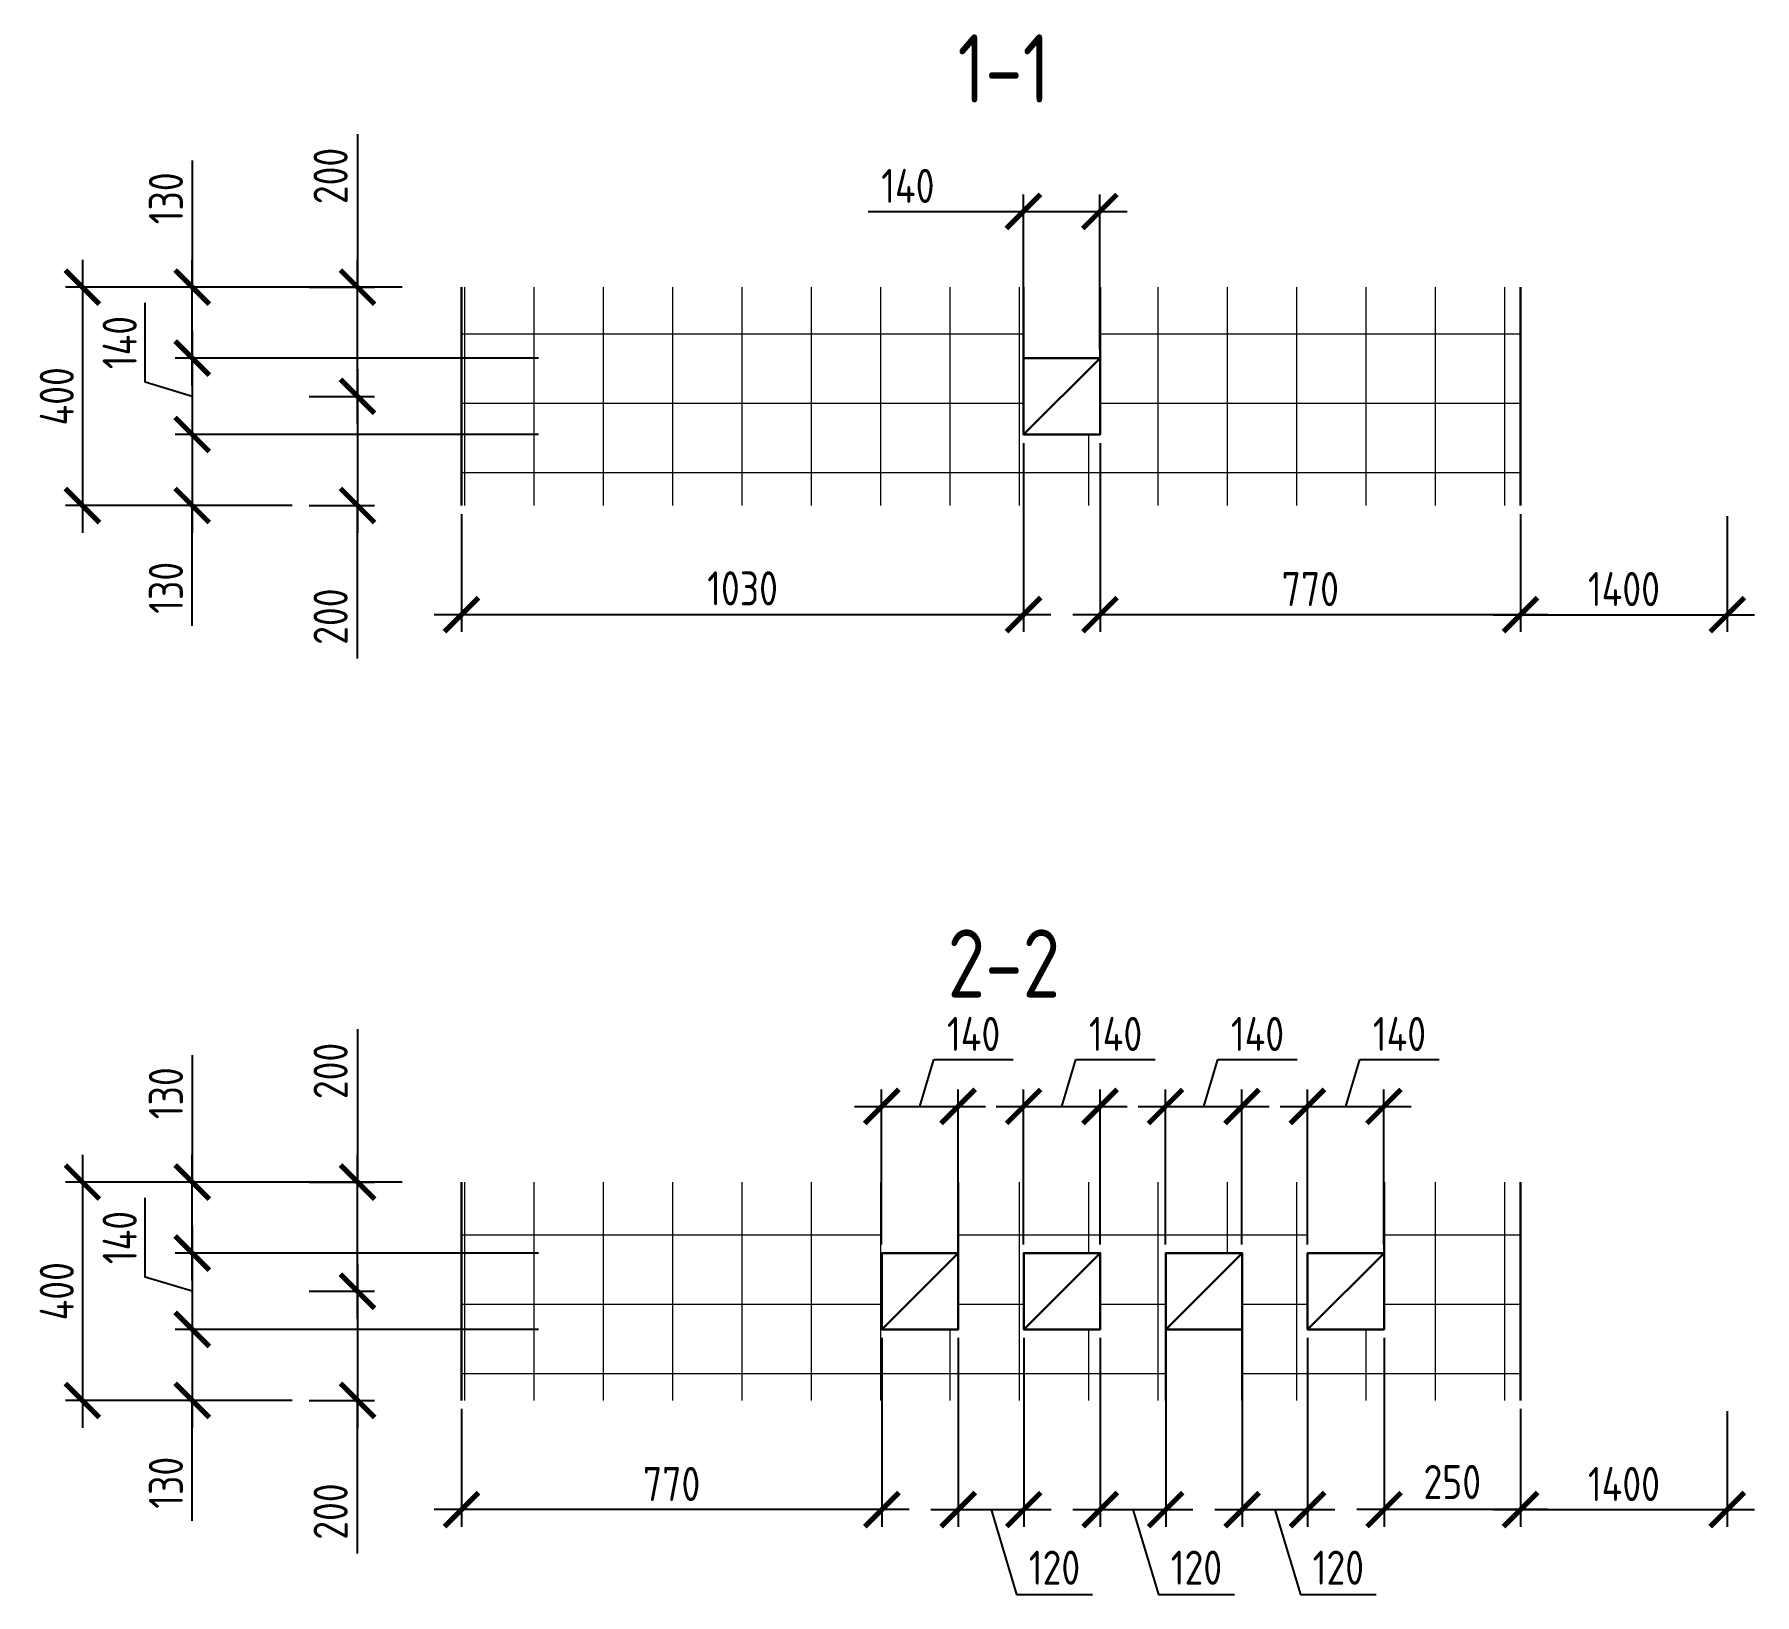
# Model space of a CAD drawing. Header units: millimetres. Extents: x -56498 to 234605, y -296269 to -29969.
# Drawn here: x 180539 to 183690, y -286155 to -283296 of the extents above; entities that cross this region are included whole.
import ezdxf
from ezdxf.enums import TextEntityAlignment as Align

# ---------------------------------------------------------------- set-up
doc = ezdxf.new("R2010")
doc.units = ezdxf.units.MM
doc.header["$LTSCALE"] = 100
doc.header["$PDMODE"] = 35
for name, color, linetype, lineweight in [('0.3', 7, 'Continuous', 30), ('Примітки 0.09', 200, 'Continuous', 9), ('Розміри 0.09', 5, 'Continuous', 9), ('Штрихування 0.09', 253, 'Continuous', 9)]:
    doc.layers.add(name, color=color, linetype=linetype, lineweight=lineweight)
doc.styles.add('GOST 2.304', font='CS_Gost2304.shx')
doc.dimstyles.new('SPDS', dxfattribs={"dimscale": 100, "dimtxt": 2.5, "dimasz": 2.5, "dimexe": 1.25, "dimexo": 0.625, "dimtad": 1, "dimrnd": 0.001, "dimtxsty": 'GOST 2.304', "dimblk": 'ARCHTICK', "dimcen": 2.5, "dimdle": 2, "dimadec": 0, "dimazin": 2, "dimtfac": 0.75, "dimtmove": 1, "dimatfit": 3, "dimfxl": 0, "dimtolj": 1, "dimarcsym": 0})
pattern_1 = [(0, (1368.12, 0), (0, 127), []), (90, (1368.12, 0), (-127, 8e-15), [])]

# ---------------------------------------------------------------- blocks, each defined once
blk = doc.blocks.new('_ArchTick')
at = {"color": 0, "linetype": 'ByBlock', "const_width": 0.15}
blk.add_lwpolyline([(-0.5, -0.5), (0.5, 0.5)], dxfattribs=at)
blk = doc.blocks.new('*D867')
at = {"layer": 'Defpoints', "color": 0, "transparency": 16777216}
for p in [(183260.9, -285799), (183639.6, -285802.9), (183639.6, -285999)]:
    blk.add_point(p, dxfattribs=at)
at = {"layer": 'Розміри 0.09', "color": 0, "lineweight": -2, "transparency": 16777216}
for p, q in [((183260.9, -285814.6), (183260.9, -286030.3)), ((183639.6, -285818.5), (183639.6, -286030.3)), ((183210.9, -285999), (183689.6, -285999))]:
    blk.add_line(p, q, dxfattribs=at)
at = {"layer": 'Розміри 0.09', "color": 0, "lineweight": -2, "transparency": 16777216, "xscale": 62.5, "yscale": 62.5, "zscale": 62.5, "rotation": 180}
blk.add_blockref('_ArchTick', (183260.9, -285999), dxfattribs=at)
at = {"layer": 'Розміри 0.09', "color": 0, "lineweight": -2, "transparency": 16777216, "xscale": 62.5, "yscale": 62.5, "zscale": 62.5}
blk.add_blockref('_ArchTick', (183639.6, -285999), dxfattribs=at)
at = {"layer": 'Розміри 0.09', "color": 0, "transparency": 16777216, "insert": (183450.3, -285952.1), "char_height": 62.5, "attachment_point": 5, "style": 'GOST 2.304'}
blk.add_mtext('\\A1;1400', dxfattribs=at)
blk = doc.blocks.new('*D852')
at = {"layer": 'Defpoints', "color": 0, "transparency": 16777216}
for p in [(182230.6, -285260.4), (182090.6, -285529), (182230.6, -285529)]:
    blk.add_point(p, dxfattribs=at)
at = {"layer": 'Розміри 0.09', "color": 0, "lineweight": -2, "transparency": 16777216}
for p, q in [((182160.6, -285260.4), (182186.4, -285174.5)), ((182186.4, -285174.5), (182331.7, -285174.5)), ((182090.6, -285513.4), (182090.6, -285229.1)), ((182230.6, -285513.4), (182230.6, -285229.1)), ((182040.6, -285260.4), (182280.6, -285260.4))]:
    blk.add_line(p, q, dxfattribs=at)
at = {"layer": 'Розміри 0.09', "color": 0, "lineweight": -2, "transparency": 16777216, "xscale": 62.5, "yscale": 62.5, "zscale": 62.5, "rotation": 180}
blk.add_blockref('_ArchTick', (182090.6, -285260.4), dxfattribs=at)
at = {"layer": 'Розміри 0.09', "color": 0, "lineweight": -2, "transparency": 16777216, "xscale": 62.5, "yscale": 62.5, "zscale": 62.5}
blk.add_blockref('_ArchTick', (182230.6, -285260.4), dxfattribs=at)
at = {"layer": 'Розміри 0.09', "color": 0, "transparency": 16777216, "insert": (182259.1, -285127.6), "char_height": 62.5, "attachment_point": 5, "style": 'GOST 2.304'}
blk.add_mtext('\\A1;140', dxfattribs=at)
blk = doc.blocks.new('*D853')
at = {"layer": 'Defpoints', "color": 0, "transparency": 16777216}
for p in [(182490.6, -285260.4), (182350.6, -285529), (182490.6, -285529)]:
    blk.add_point(p, dxfattribs=at)
at = {"layer": 'Розміри 0.09', "color": 0, "lineweight": -2, "transparency": 16777216}
for p, q in [((182420.6, -285260.4), (182446.4, -285174.5)), ((182446.4, -285174.5), (182591.7, -285174.5)), ((182350.6, -285513.4), (182350.6, -285229.1)), ((182490.6, -285513.4), (182490.6, -285229.1)), ((182300.6, -285260.4), (182540.6, -285260.4))]:
    blk.add_line(p, q, dxfattribs=at)
at = {"layer": 'Розміри 0.09', "color": 0, "lineweight": -2, "transparency": 16777216, "xscale": 62.5, "yscale": 62.5, "zscale": 62.5, "rotation": 180}
blk.add_blockref('_ArchTick', (182350.6, -285260.4), dxfattribs=at)
at = {"layer": 'Розміри 0.09', "color": 0, "lineweight": -2, "transparency": 16777216, "xscale": 62.5, "yscale": 62.5, "zscale": 62.5}
blk.add_blockref('_ArchTick', (182490.6, -285260.4), dxfattribs=at)
at = {"layer": 'Розміри 0.09', "color": 0, "transparency": 16777216, "insert": (182519.1, -285127.6), "char_height": 62.5, "attachment_point": 5, "style": 'GOST 2.304'}
blk.add_mtext('\\A1;140', dxfattribs=at)
blk = doc.blocks.new('*D854')
at = {"layer": 'Defpoints', "color": 0, "transparency": 16777216}
for p in [(182750.6, -285260.4), (182610.6, -285529), (182750.6, -285529)]:
    blk.add_point(p, dxfattribs=at)
at = {"layer": 'Розміри 0.09', "color": 0, "lineweight": -2, "transparency": 16777216}
for p, q in [((182680.6, -285260.4), (182706.4, -285174.5)), ((182706.4, -285174.5), (182851.7, -285174.5)), ((182610.6, -285513.4), (182610.6, -285229.1)), ((182750.6, -285513.4), (182750.6, -285229.1)), ((182560.6, -285260.4), (182800.6, -285260.4))]:
    blk.add_line(p, q, dxfattribs=at)
at = {"layer": 'Розміри 0.09', "color": 0, "lineweight": -2, "transparency": 16777216, "xscale": 62.5, "yscale": 62.5, "zscale": 62.5, "rotation": 180}
blk.add_blockref('_ArchTick', (182610.6, -285260.4), dxfattribs=at)
at = {"layer": 'Розміри 0.09', "color": 0, "lineweight": -2, "transparency": 16777216, "xscale": 62.5, "yscale": 62.5, "zscale": 62.5}
blk.add_blockref('_ArchTick', (182750.6, -285260.4), dxfattribs=at)
at = {"layer": 'Розміри 0.09', "color": 0, "transparency": 16777216, "insert": (182779.1, -285127.6), "char_height": 62.5, "attachment_point": 5, "style": 'GOST 2.304'}
blk.add_mtext('\\A1;140', dxfattribs=at)
blk = doc.blocks.new('*D855')
at = {"layer": 'Defpoints', "color": 0, "transparency": 16777216}
for p in [(183010.6, -285260.4), (182870.6, -285529), (183010.6, -285529)]:
    blk.add_point(p, dxfattribs=at)
at = {"layer": 'Розміри 0.09', "color": 0, "lineweight": -2, "transparency": 16777216}
for p, q in [((182940.6, -285260.4), (182966.4, -285174.5)), ((182966.4, -285174.5), (183111.7, -285174.5)), ((182870.6, -285513.4), (182870.6, -285229.1)), ((183010.6, -285513.4), (183010.6, -285229.1)), ((182820.6, -285260.4), (183060.6, -285260.4))]:
    blk.add_line(p, q, dxfattribs=at)
at = {"layer": 'Розміри 0.09', "color": 0, "lineweight": -2, "transparency": 16777216, "xscale": 62.5, "yscale": 62.5, "zscale": 62.5, "rotation": 180}
blk.add_blockref('_ArchTick', (182870.6, -285260.4), dxfattribs=at)
at = {"layer": 'Розміри 0.09', "color": 0, "lineweight": -2, "transparency": 16777216, "xscale": 62.5, "yscale": 62.5, "zscale": 62.5}
blk.add_blockref('_ArchTick', (183010.6, -285260.4), dxfattribs=at)
at = {"layer": 'Розміри 0.09', "color": 0, "transparency": 16777216, "insert": (183039.1, -285127.6), "char_height": 62.5, "attachment_point": 5, "style": 'GOST 2.304'}
blk.add_mtext('\\A1;140', dxfattribs=at)
blk = doc.blocks.new('*D856')
at = {"layer": 'Defpoints', "color": 0, "transparency": 16777216}
for p in [(183010.9, -285669), (183260.9, -285799), (183010.9, -285999)]:
    blk.add_point(p, dxfattribs=at)
at = {"layer": 'Розміри 0.09', "color": 0, "lineweight": -2, "transparency": 16777216}
for p, q in [((183010.9, -285684.6), (183010.9, -286030.3)), ((183260.9, -285814.6), (183260.9, -286030.3)), ((183310.9, -285999), (182960.9, -285999))]:
    blk.add_line(p, q, dxfattribs=at)
at = {"layer": 'Розміри 0.09', "color": 0, "lineweight": -2, "transparency": 16777216, "xscale": 62.5, "yscale": 62.5, "zscale": 62.5, "rotation": 180}
blk.add_blockref('_ArchTick', (183010.9, -285999), dxfattribs=at)
at = {"layer": 'Розміри 0.09', "color": 0, "lineweight": -2, "transparency": 16777216, "xscale": 62.5, "yscale": 62.5, "zscale": 62.5}
blk.add_blockref('_ArchTick', (183260.9, -285999), dxfattribs=at)
at = {"layer": 'Розміри 0.09', "color": 0, "transparency": 16777216, "insert": (183135.9, -285948.4), "char_height": 62.5, "attachment_point": 5, "style": 'GOST 2.304'}
blk.add_mtext('\\A1;250', dxfattribs=at)
blk = doc.blocks.new('*D857')
at = {"layer": 'Defpoints', "color": 0, "transparency": 16777216}
for p in [(182750.9, -285669), (182870.9, -285669), (182870.9, -285999)]:
    blk.add_point(p, dxfattribs=at)
at = {"layer": 'Розміри 0.09', "color": 0, "lineweight": -2, "transparency": 16777216}
for p, q in [((182750.9, -285684.6), (182750.9, -286030.3)), ((182870.9, -285684.6), (182870.9, -286030.3)), ((182700.9, -285999), (182920.9, -285999)), ((182810.9, -285999), (182857.6, -286154.7)), ((182857.6, -286154.7), (182996.7, -286154.7))]:
    blk.add_line(p, q, dxfattribs=at)
at = {"layer": 'Розміри 0.09', "color": 0, "lineweight": -2, "transparency": 16777216, "xscale": 62.5, "yscale": 62.5, "zscale": 62.5, "rotation": 180}
blk.add_blockref('_ArchTick', (182750.9, -285999), dxfattribs=at)
at = {"layer": 'Розміри 0.09', "color": 0, "lineweight": -2, "transparency": 16777216, "xscale": 62.5, "yscale": 62.5, "zscale": 62.5}
blk.add_blockref('_ArchTick', (182870.9, -285999), dxfattribs=at)
at = {"layer": 'Розміри 0.09', "color": 0, "transparency": 16777216, "insert": (182927.2, -286105.4), "char_height": 62.5, "attachment_point": 5, "style": 'GOST 2.304'}
blk.add_mtext('\\A1;120', dxfattribs=at)
blk = doc.blocks.new('*D858')
at = {"layer": 'Defpoints', "color": 0, "transparency": 16777216}
for p in [(182490.9, -285669), (182610.9, -285669), (182610.9, -285999)]:
    blk.add_point(p, dxfattribs=at)
at = {"layer": 'Розміри 0.09', "color": 0, "lineweight": -2, "transparency": 16777216}
for p, q in [((182490.9, -285684.6), (182490.9, -286030.3)), ((182610.9, -285684.6), (182610.9, -286030.3)), ((182440.9, -285999), (182660.9, -285999)), ((182550.9, -285999), (182597.6, -286154.7)), ((182597.6, -286154.7), (182736.7, -286154.7))]:
    blk.add_line(p, q, dxfattribs=at)
at = {"layer": 'Розміри 0.09', "color": 0, "lineweight": -2, "transparency": 16777216, "xscale": 62.5, "yscale": 62.5, "zscale": 62.5, "rotation": 180}
blk.add_blockref('_ArchTick', (182490.9, -285999), dxfattribs=at)
at = {"layer": 'Розміри 0.09', "color": 0, "lineweight": -2, "transparency": 16777216, "xscale": 62.5, "yscale": 62.5, "zscale": 62.5}
blk.add_blockref('_ArchTick', (182610.9, -285999), dxfattribs=at)
at = {"layer": 'Розміри 0.09', "color": 0, "transparency": 16777216, "insert": (182667.2, -286105.4), "char_height": 62.5, "attachment_point": 5, "style": 'GOST 2.304'}
blk.add_mtext('\\A1;120', dxfattribs=at)
blk = doc.blocks.new('*D859')
at = {"layer": 'Defpoints', "color": 0, "transparency": 16777216}
for p in [(182230.9, -285669), (182350.9, -285669), (182350.9, -285999)]:
    blk.add_point(p, dxfattribs=at)
at = {"layer": 'Розміри 0.09', "color": 0, "lineweight": -2, "transparency": 16777216}
for p, q in [((182230.9, -285684.6), (182230.9, -286030.3)), ((182350.9, -285684.6), (182350.9, -286030.3)), ((182180.9, -285999), (182400.9, -285999)), ((182290.9, -285999), (182337.6, -286154.7)), ((182337.6, -286154.7), (182476.7, -286154.7))]:
    blk.add_line(p, q, dxfattribs=at)
at = {"layer": 'Розміри 0.09', "color": 0, "lineweight": -2, "transparency": 16777216, "xscale": 62.5, "yscale": 62.5, "zscale": 62.5, "rotation": 180}
blk.add_blockref('_ArchTick', (182230.9, -285999), dxfattribs=at)
at = {"layer": 'Розміри 0.09', "color": 0, "lineweight": -2, "transparency": 16777216, "xscale": 62.5, "yscale": 62.5, "zscale": 62.5}
blk.add_blockref('_ArchTick', (182350.9, -285999), dxfattribs=at)
at = {"layer": 'Розміри 0.09', "color": 0, "transparency": 16777216, "insert": (182407.2, -286105.4), "char_height": 62.5, "attachment_point": 5, "style": 'GOST 2.304'}
blk.add_mtext('\\A1;120', dxfattribs=at)
blk = doc.blocks.new('*D860')
at = {"layer": 'Defpoints', "color": 0, "transparency": 16777216}
for p in [(182090.9, -285669), (181320.9, -285799), (181320.9, -285999)]:
    blk.add_point(p, dxfattribs=at)
at = {"layer": 'Розміри 0.09', "color": 0, "lineweight": -2, "transparency": 16777216}
for p, q in [((182090.9, -285684.6), (182090.9, -286030.3)), ((181320.9, -285814.6), (181320.9, -286030.3)), ((182140.9, -285999), (181270.9, -285999))]:
    blk.add_line(p, q, dxfattribs=at)
at = {"layer": 'Розміри 0.09', "color": 0, "lineweight": -2, "transparency": 16777216, "xscale": 62.5, "yscale": 62.5, "zscale": 62.5, "rotation": 180}
blk.add_blockref('_ArchTick', (181320.9, -285999), dxfattribs=at)
at = {"layer": 'Розміри 0.09', "color": 0, "lineweight": -2, "transparency": 16777216, "xscale": 62.5, "yscale": 62.5, "zscale": 62.5}
blk.add_blockref('_ArchTick', (182090.9, -285999), dxfattribs=at)
at = {"layer": 'Розміри 0.09', "color": 0, "transparency": 16777216, "insert": (181705.9, -285952.1), "char_height": 62.5, "attachment_point": 5, "style": 'GOST 2.304'}
blk.add_mtext('\\A1;770', dxfattribs=at)
blk = doc.blocks.new('*D861')
at = {"layer": 'Defpoints', "color": 0, "transparency": 16777216}
for p in [(180827.7, -285399), (181227.7, -285399), (181477.7, -285529)]:
    blk.add_point(p, dxfattribs=at)
at = {"layer": 'Розміри 0.09', "color": 0, "lineweight": -2, "transparency": 16777216}
for p, q in [((180827.7, -285166.7), (180827.7, -285399)), ((180827.7, -285579), (180827.7, -285349)), ((181212.1, -285399), (180796.5, -285399)), ((181462.1, -285529), (180796.5, -285529))]:
    blk.add_line(p, q, dxfattribs=at)
at = {"layer": 'Розміри 0.09', "color": 0, "lineweight": -2, "transparency": 16777216, "xscale": 62.5, "yscale": 62.5, "zscale": 62.5}
for p, rotation in [((180827.7, -285399), 90), ((180827.7, -285529), 270)]:
    blk.add_blockref('_ArchTick', p, dxfattribs=dict(at, rotation=rotation))
at = {"layer": 'Розміри 0.09', "color": 0, "transparency": 16777216, "insert": (180779.5, -285236.2), "char_height": 62.5, "attachment_point": 5, "rotation": 90, "style": 'GOST 2.304'}
blk.add_mtext('\\A1;130', dxfattribs=at)
blk = doc.blocks.new('*D862')
at = {"layer": 'Defpoints', "color": 0, "transparency": 16777216}
for p in [(181477.7, -285529), (180827.7, -285669), (181477.7, -285669)]:
    blk.add_point(p, dxfattribs=at)
at = {"layer": 'Розміри 0.09', "color": 0, "lineweight": -2, "transparency": 16777216}
for p, q in [((180741.8, -285573.2), (180741.8, -285427.9)), ((180827.7, -285479), (180827.7, -285719)), ((181462.1, -285529), (180796.5, -285529)), ((180827.7, -285599), (180741.8, -285573.2)), ((181462.1, -285669), (180796.5, -285669))]:
    blk.add_line(p, q, dxfattribs=at)
at = {"layer": 'Розміри 0.09', "color": 0, "lineweight": -2, "transparency": 16777216, "xscale": 62.5, "yscale": 62.5, "zscale": 62.5}
for p, rotation in [((180827.7, -285529), 90), ((180827.7, -285669), 270)]:
    blk.add_blockref('_ArchTick', p, dxfattribs=dict(at, rotation=rotation))
at = {"layer": 'Розміри 0.09', "color": 0, "transparency": 16777216, "insert": (180694.9, -285500.6), "char_height": 62.5, "attachment_point": 5, "rotation": 90, "style": 'GOST 2.304'}
blk.add_mtext('\\A1;140', dxfattribs=at)
blk = doc.blocks.new('*D863')
at = {"layer": 'Defpoints', "color": 0, "transparency": 16777216}
for p in [(181477.7, -285669), (180827.7, -285799), (181026.5, -285799)]:
    blk.add_point(p, dxfattribs=at)
at = {"layer": 'Розміри 0.09', "color": 0, "lineweight": -2, "transparency": 16777216}
for p, q in [((180827.7, -285619), (180827.7, -285849)), ((181462.1, -285669), (180796.5, -285669)), ((181010.9, -285799), (180796.5, -285799)), ((180827.7, -286019.4), (180827.7, -285799))]:
    blk.add_line(p, q, dxfattribs=at)
at = {"layer": 'Розміри 0.09', "color": 0, "lineweight": -2, "transparency": 16777216, "xscale": 62.5, "yscale": 62.5, "zscale": 62.5}
for p, rotation in [((180827.7, -285669), 90), ((180827.7, -285799), 270)]:
    blk.add_blockref('_ArchTick', p, dxfattribs=dict(at, rotation=rotation))
at = {"layer": 'Розміри 0.09', "color": 0, "transparency": 16777216, "insert": (180779.5, -285949.8), "char_height": 62.5, "attachment_point": 5, "rotation": 90, "style": 'GOST 2.304'}
blk.add_mtext('\\A1;130', dxfattribs=at)
blk = doc.blocks.new('*D864')
at = {"layer": 'Defpoints', "color": 0, "transparency": 16777216}
for p in [(181026.5, -285399), (181130.5, -285399), (181026.5, -285599)]:
    blk.add_point(p, dxfattribs=at)
at = {"layer": 'Розміри 0.09', "color": 0, "lineweight": -2, "transparency": 16777216}
for p, q in [((181130.5, -285118.8), (181130.5, -285399)), ((181130.5, -285649), (181130.5, -285349)), ((181042.1, -285399), (181161.7, -285399)), ((181042.1, -285599), (181161.7, -285599))]:
    blk.add_line(p, q, dxfattribs=at)
at = {"layer": 'Розміри 0.09', "color": 0, "lineweight": -2, "transparency": 16777216, "xscale": 62.5, "yscale": 62.5, "zscale": 62.5}
for p, rotation in [((181130.5, -285399), 90), ((181130.5, -285599), 270)]:
    blk.add_blockref('_ArchTick', p, dxfattribs=dict(at, rotation=rotation))
at = {"layer": 'Розміри 0.09', "color": 0, "transparency": 16777216, "insert": (181081.2, -285195.4), "char_height": 62.5, "attachment_point": 5, "rotation": 90, "style": 'GOST 2.304'}
blk.add_mtext('\\A1;200', dxfattribs=at)
blk = doc.blocks.new('*D865')
at = {"layer": 'Defpoints', "color": 0, "transparency": 16777216}
for p in [(181026.5, -285599), (181026.5, -285799), (181130.5, -285799)]:
    blk.add_point(p, dxfattribs=at)
at = {"layer": 'Розміри 0.09', "color": 0, "lineweight": -2, "transparency": 16777216}
for p, q in [((181130.5, -285549), (181130.5, -285849)), ((181042.1, -285599), (181161.7, -285599)), ((181042.1, -285799), (181161.7, -285799)), ((181130.5, -286079.2), (181130.5, -285799))]:
    blk.add_line(p, q, dxfattribs=at)
at = {"layer": 'Розміри 0.09', "color": 0, "lineweight": -2, "transparency": 16777216, "xscale": 62.5, "yscale": 62.5, "zscale": 62.5}
for p, rotation in [((181130.5, -285599), 90), ((181130.5, -285799), 270)]:
    blk.add_blockref('_ArchTick', p, dxfattribs=dict(at, rotation=rotation))
at = {"layer": 'Розміри 0.09', "color": 0, "transparency": 16777216, "insert": (181081.2, -286002.6), "char_height": 62.5, "attachment_point": 5, "rotation": 90, "style": 'GOST 2.304'}
blk.add_mtext('\\A1;200', dxfattribs=at)
blk = doc.blocks.new('*D866')
at = {"layer": 'Defpoints', "color": 0, "transparency": 16777216}
for p in [(181026.5, -285399), (180626.5, -285799), (181026.5, -285799)]:
    blk.add_point(p, dxfattribs=at)
at = {"layer": 'Розміри 0.09', "color": 0, "lineweight": -2, "transparency": 16777216}
for p, q in [((180626.5, -285349), (180626.5, -285849)), ((181010.9, -285399), (180595.3, -285399)), ((181010.9, -285799), (180595.3, -285799))]:
    blk.add_line(p, q, dxfattribs=at)
at = {"layer": 'Розміри 0.09', "color": 0, "lineweight": -2, "transparency": 16777216, "xscale": 62.5, "yscale": 62.5, "zscale": 62.5}
for p, rotation in [((180626.5, -285399), 90), ((180626.5, -285799), 270)]:
    blk.add_blockref('_ArchTick', p, dxfattribs=dict(at, rotation=rotation))
at = {"layer": 'Розміри 0.09', "color": 0, "transparency": 16777216, "insert": (180579.6, -285599), "char_height": 62.5, "attachment_point": 5, "rotation": 90, "style": 'GOST 2.304'}
blk.add_mtext('\\A1;400', dxfattribs=at)
blk = doc.blocks.new('*D877')
at = {"layer": 'Defpoints', "color": 0, "transparency": 16777216}
for p in [(183260.9, -284159.5), (183639.6, -284163.3), (183639.6, -284359.5)]:
    blk.add_point(p, dxfattribs=at)
at = {"layer": 'Розміри 0.09', "color": 0, "lineweight": -2, "transparency": 16777216}
for p, q in [((183260.9, -284175.1), (183260.9, -284390.7)), ((183639.6, -284179), (183639.6, -284390.7)), ((183210.9, -284359.5), (183689.6, -284359.5))]:
    blk.add_line(p, q, dxfattribs=at)
at = {"layer": 'Розміри 0.09', "color": 0, "lineweight": -2, "transparency": 16777216, "xscale": 62.5, "yscale": 62.5, "zscale": 62.5, "rotation": 180}
blk.add_blockref('_ArchTick', (183260.9, -284359.5), dxfattribs=at)
at = {"layer": 'Розміри 0.09', "color": 0, "lineweight": -2, "transparency": 16777216, "xscale": 62.5, "yscale": 62.5, "zscale": 62.5}
blk.add_blockref('_ArchTick', (183639.6, -284359.5), dxfattribs=at)
at = {"layer": 'Розміри 0.09', "color": 0, "transparency": 16777216, "insert": (183450.3, -284312.6), "char_height": 62.5, "attachment_point": 5, "style": 'GOST 2.304'}
blk.add_mtext('\\A1;1400', dxfattribs=at)
blk = doc.blocks.new('*D868')
at = {"layer": 'Defpoints', "color": 0, "transparency": 16777216}
for p in [(182490.3, -283620.8), (182350.3, -283889.5), (182490.3, -283889.5)]:
    blk.add_point(p, dxfattribs=at)
at = {"layer": 'Розміри 0.09', "color": 0, "lineweight": -2, "transparency": 16777216}
for p, q in [((182350.3, -283873.8), (182350.3, -283589.6)), ((182490.3, -283873.8), (182490.3, -283589.6)), ((182065.9, -283620.8), (182350.3, -283620.8)), ((182300.3, -283620.8), (182540.3, -283620.8))]:
    blk.add_line(p, q, dxfattribs=at)
at = {"layer": 'Розміри 0.09', "color": 0, "lineweight": -2, "transparency": 16777216, "xscale": 62.5, "yscale": 62.5, "zscale": 62.5, "rotation": 180}
blk.add_blockref('_ArchTick', (182350.3, -283620.8), dxfattribs=at)
at = {"layer": 'Розміри 0.09', "color": 0, "lineweight": -2, "transparency": 16777216, "xscale": 62.5, "yscale": 62.5, "zscale": 62.5}
blk.add_blockref('_ArchTick', (182490.3, -283620.8), dxfattribs=at)
at = {"layer": 'Розміри 0.09', "color": 0, "transparency": 16777216, "insert": (182138.6, -283574), "char_height": 62.5, "attachment_point": 5, "style": 'GOST 2.304'}
blk.add_mtext('\\A1;140', dxfattribs=at)
blk = doc.blocks.new('*D869')
at = {"layer": 'Defpoints', "color": 0, "transparency": 16777216}
for p in [(182490.6, -284029.5), (183260.9, -284159.5), (182490.6, -284359.5)]:
    blk.add_point(p, dxfattribs=at)
at = {"layer": 'Розміри 0.09', "color": 0, "lineweight": -2, "transparency": 16777216}
for p, q in [((182490.6, -284045.1), (182490.6, -284390.7)), ((183260.9, -284175.1), (183260.9, -284390.7)), ((183310.9, -284359.5), (182440.6, -284359.5))]:
    blk.add_line(p, q, dxfattribs=at)
at = {"layer": 'Розміри 0.09', "color": 0, "lineweight": -2, "transparency": 16777216, "xscale": 62.5, "yscale": 62.5, "zscale": 62.5, "rotation": 180}
blk.add_blockref('_ArchTick', (182490.6, -284359.5), dxfattribs=at)
at = {"layer": 'Розміри 0.09', "color": 0, "lineweight": -2, "transparency": 16777216, "xscale": 62.5, "yscale": 62.5, "zscale": 62.5}
blk.add_blockref('_ArchTick', (183260.9, -284359.5), dxfattribs=at)
at = {"layer": 'Розміри 0.09', "color": 0, "transparency": 16777216, "insert": (182875.8, -284312.6), "char_height": 62.5, "attachment_point": 5, "style": 'GOST 2.304'}
blk.add_mtext('\\A1;770', dxfattribs=at)
blk = doc.blocks.new('*D870')
at = {"layer": 'Defpoints', "color": 0, "transparency": 16777216}
for p in [(182350.6, -284029.5), (181320.9, -284159.5), (181320.9, -284359.5)]:
    blk.add_point(p, dxfattribs=at)
at = {"layer": 'Розміри 0.09', "color": 0, "lineweight": -2, "transparency": 16777216}
for p, q in [((182350.6, -284045.1), (182350.6, -284390.7)), ((181320.9, -284175.1), (181320.9, -284390.7)), ((182400.6, -284359.5), (181270.9, -284359.5))]:
    blk.add_line(p, q, dxfattribs=at)
at = {"layer": 'Розміри 0.09', "color": 0, "lineweight": -2, "transparency": 16777216, "xscale": 62.5, "yscale": 62.5, "zscale": 62.5, "rotation": 180}
blk.add_blockref('_ArchTick', (181320.9, -284359.5), dxfattribs=at)
at = {"layer": 'Розміри 0.09', "color": 0, "lineweight": -2, "transparency": 16777216, "xscale": 62.5, "yscale": 62.5, "zscale": 62.5}
blk.add_blockref('_ArchTick', (182350.6, -284359.5), dxfattribs=at)
at = {"layer": 'Розміри 0.09', "color": 0, "transparency": 16777216, "insert": (181835.8, -284311.3), "char_height": 62.5, "attachment_point": 5, "style": 'GOST 2.304'}
blk.add_mtext('\\A1;1030', dxfattribs=at)
blk = doc.blocks.new('*D871')
at = {"layer": 'Defpoints', "color": 0, "transparency": 16777216}
for p in [(180827.7, -283759.5), (181227.7, -283759.5), (181477.7, -283889.5)]:
    blk.add_point(p, dxfattribs=at)
at = {"layer": 'Розміри 0.09', "color": 0, "lineweight": -2, "transparency": 16777216}
for p, q in [((180827.7, -283527.2), (180827.7, -283759.5)), ((180827.7, -283939.5), (180827.7, -283709.5)), ((181212.1, -283759.5), (180796.5, -283759.5)), ((181462.1, -283889.5), (180796.5, -283889.5))]:
    blk.add_line(p, q, dxfattribs=at)
at = {"layer": 'Розміри 0.09', "color": 0, "lineweight": -2, "transparency": 16777216, "xscale": 62.5, "yscale": 62.5, "zscale": 62.5}
for p, rotation in [((180827.7, -283759.5), 90), ((180827.7, -283889.5), 270)]:
    blk.add_blockref('_ArchTick', p, dxfattribs=dict(at, rotation=rotation))
at = {"layer": 'Розміри 0.09', "color": 0, "transparency": 16777216, "insert": (180779.5, -283596.7), "char_height": 62.5, "attachment_point": 5, "rotation": 90, "style": 'GOST 2.304'}
blk.add_mtext('\\A1;130', dxfattribs=at)
blk = doc.blocks.new('*D872')
at = {"layer": 'Defpoints', "color": 0, "transparency": 16777216}
for p in [(181477.7, -283889.5), (180827.7, -284029.5), (181477.7, -284029.5)]:
    blk.add_point(p, dxfattribs=at)
at = {"layer": 'Розміри 0.09', "color": 0, "lineweight": -2, "transparency": 16777216}
for p, q in [((180741.8, -283933.7), (180741.8, -283788.4)), ((180827.7, -283839.5), (180827.7, -284079.5)), ((181462.1, -283889.5), (180796.5, -283889.5)), ((180827.7, -283959.5), (180741.8, -283933.7)), ((181462.1, -284029.5), (180796.5, -284029.5))]:
    blk.add_line(p, q, dxfattribs=at)
at = {"layer": 'Розміри 0.09', "color": 0, "lineweight": -2, "transparency": 16777216, "xscale": 62.5, "yscale": 62.5, "zscale": 62.5}
for p, rotation in [((180827.7, -283889.5), 90), ((180827.7, -284029.5), 270)]:
    blk.add_blockref('_ArchTick', p, dxfattribs=dict(at, rotation=rotation))
at = {"layer": 'Розміри 0.09', "color": 0, "transparency": 16777216, "insert": (180694.9, -283861), "char_height": 62.5, "attachment_point": 5, "rotation": 90, "style": 'GOST 2.304'}
blk.add_mtext('\\A1;140', dxfattribs=at)
blk = doc.blocks.new('*D873')
at = {"layer": 'Defpoints', "color": 0, "transparency": 16777216}
for p in [(181477.7, -284029.5), (180827.7, -284159.5), (181026.5, -284159.5)]:
    blk.add_point(p, dxfattribs=at)
at = {"layer": 'Розміри 0.09', "color": 0, "lineweight": -2, "transparency": 16777216}
for p, q in [((180827.7, -283979.5), (180827.7, -284209.5)), ((181462.1, -284029.5), (180796.5, -284029.5)), ((181010.9, -284159.5), (180796.5, -284159.5)), ((180827.7, -284379.8), (180827.7, -284159.5))]:
    blk.add_line(p, q, dxfattribs=at)
at = {"layer": 'Розміри 0.09', "color": 0, "lineweight": -2, "transparency": 16777216, "xscale": 62.5, "yscale": 62.5, "zscale": 62.5}
for p, rotation in [((180827.7, -284029.5), 90), ((180827.7, -284159.5), 270)]:
    blk.add_blockref('_ArchTick', p, dxfattribs=dict(at, rotation=rotation))
at = {"layer": 'Розміри 0.09', "color": 0, "transparency": 16777216, "insert": (180779.5, -284310.3), "char_height": 62.5, "attachment_point": 5, "rotation": 90, "style": 'GOST 2.304'}
blk.add_mtext('\\A1;130', dxfattribs=at)
blk = doc.blocks.new('*D874')
at = {"layer": 'Defpoints', "color": 0, "transparency": 16777216}
for p in [(181026.5, -283759.5), (181130.5, -283759.5), (181026.5, -283959.5)]:
    blk.add_point(p, dxfattribs=at)
at = {"layer": 'Розміри 0.09', "color": 0, "lineweight": -2, "transparency": 16777216}
for p, q in [((181130.5, -283479.3), (181130.5, -283759.5)), ((181130.5, -284009.5), (181130.5, -283709.5)), ((181042.1, -283759.5), (181161.7, -283759.5)), ((181042.1, -283959.5), (181161.7, -283959.5))]:
    blk.add_line(p, q, dxfattribs=at)
at = {"layer": 'Розміри 0.09', "color": 0, "lineweight": -2, "transparency": 16777216, "xscale": 62.5, "yscale": 62.5, "zscale": 62.5}
for p, rotation in [((181130.5, -283759.5), 90), ((181130.5, -283959.5), 270)]:
    blk.add_blockref('_ArchTick', p, dxfattribs=dict(at, rotation=rotation))
at = {"layer": 'Розміри 0.09', "color": 0, "transparency": 16777216, "insert": (181081.2, -283555.8), "char_height": 62.5, "attachment_point": 5, "rotation": 90, "style": 'GOST 2.304'}
blk.add_mtext('\\A1;200', dxfattribs=at)
blk = doc.blocks.new('*D875')
at = {"layer": 'Defpoints', "color": 0, "transparency": 16777216}
for p in [(181026.5, -283959.5), (181026.5, -284159.5), (181130.5, -284159.5)]:
    blk.add_point(p, dxfattribs=at)
at = {"layer": 'Розміри 0.09', "color": 0, "lineweight": -2, "transparency": 16777216}
for p, q in [((181130.5, -283909.5), (181130.5, -284209.5)), ((181042.1, -283959.5), (181161.7, -283959.5)), ((181042.1, -284159.5), (181161.7, -284159.5)), ((181130.5, -284439.6), (181130.5, -284159.5))]:
    blk.add_line(p, q, dxfattribs=at)
at = {"layer": 'Розміри 0.09', "color": 0, "lineweight": -2, "transparency": 16777216, "xscale": 62.5, "yscale": 62.5, "zscale": 62.5}
for p, rotation in [((181130.5, -283959.5), 90), ((181130.5, -284159.5), 270)]:
    blk.add_blockref('_ArchTick', p, dxfattribs=dict(at, rotation=rotation))
at = {"layer": 'Розміри 0.09', "color": 0, "transparency": 16777216, "insert": (181081.2, -284363.1), "char_height": 62.5, "attachment_point": 5, "rotation": 90, "style": 'GOST 2.304'}
blk.add_mtext('\\A1;200', dxfattribs=at)
blk = doc.blocks.new('*D876')
at = {"layer": 'Defpoints', "color": 0, "transparency": 16777216}
for p in [(181026.5, -283759.5), (180626.5, -284159.5), (181026.5, -284159.5)]:
    blk.add_point(p, dxfattribs=at)
at = {"layer": 'Розміри 0.09', "color": 0, "lineweight": -2, "transparency": 16777216}
for p, q in [((180626.5, -283709.5), (180626.5, -284209.5)), ((181010.9, -283759.5), (180595.3, -283759.5)), ((181010.9, -284159.5), (180595.3, -284159.5))]:
    blk.add_line(p, q, dxfattribs=at)
at = {"layer": 'Розміри 0.09', "color": 0, "lineweight": -2, "transparency": 16777216, "xscale": 62.5, "yscale": 62.5, "zscale": 62.5}
for p, rotation in [((180626.5, -283759.5), 90), ((180626.5, -284159.5), 270)]:
    blk.add_blockref('_ArchTick', p, dxfattribs=dict(at, rotation=rotation))
at = {"layer": 'Розміри 0.09', "color": 0, "transparency": 16777216, "insert": (180579.6, -283959.5), "char_height": 62.5, "attachment_point": 5, "rotation": 90, "style": 'GOST 2.304'}
blk.add_mtext('\\A1;400', dxfattribs=at)

msp = doc.modelspace()

# ---------------------------------------------------------------- hatches: boundary and pattern name
at = {"layer": 'Штрихування 0.09', "ltscale": 0.25}
h = msp.add_hatch(dxfattribs=at)
h.set_pattern_fill('NET', color=256, scale=40, style=0)
h.set_pattern_definition(pattern_1)
h.paths.add_polyline_path([(183260.921, -283759.456), (182490.634, -283759.456), (182490.634, -283889.456), (182490.634, -284029.456), (182350.634, -284029.456), (182350.634, -283889.456), (182350.634, -283759.456), (181320.921, -283759.456), (181320.921, -284159.456), (183260.921, -284159.456)])
h = msp.add_hatch(dxfattribs=at)
h.set_pattern_fill('NET', color=256, scale=40, style=0)
h.set_pattern_definition(pattern_1)
h.paths.add_polyline_path([(182090.921, -285399.019), (181450.952, -285399.019), (181450.952, -285799.019), (182610.921, -285799.019), (182610.921, -285669.019), (182610.921, -285529.019), (182750.921, -285529.019), (182750.921, -285669.019), (182750.921, -285799.019), (183130.921, -285799.019), (183130.921, -285399.019), (183010.921, -285399.019), (183010.921, -285529.019), (183010.921, -285669.019), (182870.921, -285669.019), (182870.921, -285529.019), (182870.921, -285399.019), (182230.921, -285399.019), (182230.921, -285529.019), (182230.921, -285669.019), (182090.921, -285669.019), (182090.921, -285529.019)])
h.paths.add_polyline_path([(182350.921, -285529.019), (182490.921, -285529.019), (182490.921, -285669.019), (182350.921, -285669.019)], flags=16)
h.paths.add_polyline_path([(181450.952, -285399.019), (181320.921, -285399.019), (181320.921, -285799.019), (181450.952, -285799.019)])
h.paths.add_polyline_path([(183260.921, -285399.019), (183130.921, -285399.019), (183130.921, -285799.019), (183260.921, -285799.019)])

# ---------------------------------------------------------------- linework, layer by layer
at = {"layer": '0.3', "ltscale": 0.25}
for p, q in [((181320.921, -283759.456), (181320.921, -284159.456)), ((183260.921, -283759.456), (183260.921, -284159.456)), ((181320.921, -285399.019), (181320.921, -285799.019)), ((182230.921, -285399.019), (182230.921, -285529.019)), ((183010.921, -285399.019), (183010.921, -285529.019)), ((183260.921, -285399.019), (183260.921, -285799.019)), ((182610.921, -285669.019), (182610.921, -285799.019)), ((182750.921, -285669.019), (182750.921, -285799.019))]:
    msp.add_line(p, q, dxfattribs=at)
at = {"layer": '0.3'}
for p, q in [((182350.634, -283759.456), (182350.634, -283889.456)), ((182490.634, -283759.456), (182490.634, -283889.456))]:
    msp.add_line(p, q, dxfattribs=at)
at = {"layer": '0.3', "ltscale": 0.25}
for points in [[(182490.634, -283889.456), (182490.634, -284029.456), (182350.634, -284029.456), (182490.634, -283889.456), (182350.634, -283889.456), (182350.634, -284029.456)], [(182230.921, -285529.019), (182230.921, -285669.019), (182090.921, -285669.019), (182230.921, -285529.019), (182090.921, -285529.019), (182090.921, -285669.019)], [(182490.921, -285529.019), (182490.921, -285669.019), (182350.921, -285669.019), (182490.921, -285529.019), (182350.921, -285529.019), (182350.921, -285669.019)], [(182750.921, -285529.019), (182750.921, -285669.019), (182610.921, -285669.019), (182750.921, -285529.019), (182610.921, -285529.019), (182610.921, -285669.019)], [(183010.921, -285529.019), (183010.921, -285669.019), (182870.921, -285669.019), (183010.921, -285529.019), (182870.921, -285529.019), (182870.921, -285669.019)]]:
    msp.add_lwpolyline(points, dxfattribs=at)

# ---------------------------------------------------------------- texts
at = {"layer": 'Примітки 0.09', "ltscale": 0.25, "style": 'GOST 2.304'}
for s, p in [('1-1', (182314.452, -283421.43)), ('2-2', (182314.452, -285060.994))]:
    msp.add_text(s, height=125, dxfattribs=at).set_placement(p, align=Align.CENTER)

# ---------------------------------------------------------------- dimensions: what is measured, and where the dimension line sits
at = {"layer": 'Розміри 0.09'}
for base, p1, p2, angle, picture, middle in [((181130.46, -283759.456), (181026.511, -283959.456), (181026.511, -283759.456), 90, '*D874', (181175.944, -283555.847)), ((180827.702, -283759.456), (181477.702, -283889.456), (181227.702, -283759.456), 90, '*D871', (180827.702, -283596.682)), ((181130.46, -284159.456), (181026.511, -283959.456), (181026.511, -284159.456), 270, '*D875', (181175.944, -284363.065)), ((180827.702, -284159.456), (181477.702, -284029.456), (181026.511, -284159.456), 90, '*D873', (180841.025, -284310.26)), ((181130.46, -285399.019), (181026.511, -285599.019), (181026.511, -285399.019), 90, '*D864', (181175.944, -285195.41)), ((180827.702, -285399.019), (181477.702, -285529.019), (181227.702, -285399.019), 90, '*D861', (180827.702, -285236.245)), ((181130.46, -285799.019), (181026.511, -285599.019), (181026.511, -285799.019), 270, '*D865', (181175.944, -286002.629)), ((180827.702, -285799.019), (181477.702, -285669.019), (181026.511, -285799.019), 90, '*D863', (180841.025, -285949.823))]:
    dim = msp.add_linear_dim(base=base, p1=p1, p2=p2, angle=angle, dimstyle='SPDS', override={"dimscale": 25, "dimlfac": 1, "dimtxsty": 'GOST 2.304', "dimblk1": 'ArchTick', "dimblk2": 'ArchTick', "dimsah": 1, "dimtolj": 1}, dxfattribs=at)
    dim.commit()
    dim.dimension.update_dxf_attribs({"geometry": picture, "text_midpoint": middle, "dimtype": 160})
dim = msp.add_linear_dim(base=(182490.347, -283620.826), p1=(182350.347, -283889.456), p2=(182490.347, -283889.456), dimstyle='SPDS', override={"dimscale": 25, "dimlfac": 1, "dimtxsty": 'GOST 2.304', "dimblk1": 'ArchTick', "dimblk2": 'ArchTick', "dimsah": 1, "dimtolj": 1}, dxfattribs=at)
dim.commit()
dim.dimension.update_dxf_attribs({"geometry": '*D868', "text_midpoint": (182138.561, -283615.242), "dimtype": 160})
for base, p1, p2, picture, middle in [((180626.511, -284159.456), (181026.511, -283759.456), (181026.511, -284159.456), '*D876', (180579.636, -283959.456)), ((180827.702, -284029.456), (181477.702, -283889.456), (181477.702, -284029.456), '*D872', (180694.889, -283918.05)), ((180626.511, -285799.019), (181026.511, -285399.019), (181026.511, -285799.019), '*D866', (180579.636, -285599.019)), ((180827.702, -285669.019), (181477.702, -285529.019), (181477.702, -285669.019), '*D862', (180694.889, -285557.613))]:
    dim = msp.add_linear_dim(base=base, p1=p1, p2=p2, angle=90, dimstyle='SPDS', override={"dimscale": 25, "dimlfac": 1, "dimtxsty": 'GOST 2.304', "dimblk1": 'ArchTick', "dimblk2": 'ArchTick', "dimsah": 1, "dimtolj": 1}, dxfattribs=at)
    dim.commit()
    dim.dimension.update_dxf_attribs({"geometry": picture, "text_midpoint": middle})
for base, p1, p2, text, picture, middle in [((181320.921, -284359.456), (182350.634, -284029.456), (181320.921, -284159.456), '1030', '*D870', (181835.777, -284311.286)), ((182490.634, -284359.456), (183260.921, -284159.456), (182490.634, -284029.456), '770', '*D869', (182875.777, -284312.581)), ((183639.624, -284359.456), (183260.921, -284159.456), (183639.624, -284163.338), '1400', '*D877', (183450.273, -284312.581)), ((183639.624, -285999.019), (183260.921, -285799.019), (183639.624, -285802.901), '1400', '*D867', (183450.273, -285952.144))]:
    dim = msp.add_linear_dim(base=base, p1=p1, p2=p2, text=text, dimstyle='SPDS', override={"dimscale": 25, "dimlfac": 1, "dimtxsty": 'GOST 2.304', "dimblk1": 'ArchTick', "dimblk2": 'ArchTick', "dimsah": 1, "dimtolj": 1}, dxfattribs=at)
    dim.commit()
    dim.dimension.update_dxf_attribs({"geometry": picture, "text_midpoint": middle})
for base, p1, p2, picture, middle in [((182230.634, -285260.389), (182090.634, -285529.019), (182230.634, -285529.019), '*D852', (182202.04, -285127.577)), ((182490.634, -285260.389), (182350.634, -285529.019), (182490.634, -285529.019), '*D853', (182462.04, -285127.577)), ((182750.634, -285260.389), (182610.634, -285529.019), (182750.634, -285529.019), '*D854', (182722.04, -285127.577)), ((183010.634, -285260.389), (182870.634, -285529.019), (183010.634, -285529.019), '*D855', (182982.04, -285127.577)), ((181320.921, -285999.019), (182090.921, -285669.019), (181320.921, -285799.019), '*D860', (181705.921, -285952.144)), ((182350.921, -285999.019), (182230.921, -285669.019), (182350.921, -285669.019), '*D859', (182353.256, -286105.423)), ((182610.921, -285999.019), (182490.921, -285669.019), (182610.921, -285669.019), '*D858', (182613.256, -286105.423)), ((182870.921, -285999.019), (182750.921, -285669.019), (182870.921, -285669.019), '*D857', (182873.256, -286105.423)), ((183010.921, -285999.019), (183260.921, -285799.019), (183010.921, -285669.019), '*D856', (183135.921, -285948.429))]:
    dim = msp.add_linear_dim(base=base, p1=p1, p2=p2, dimstyle='SPDS', override={"dimscale": 25, "dimlfac": 1, "dimtxsty": 'GOST 2.304', "dimblk1": 'ArchTick', "dimblk2": 'ArchTick', "dimsah": 1, "dimtolj": 1}, dxfattribs=at)
    dim.commit()
    dim.dimension.update_dxf_attribs({"geometry": picture, "text_midpoint": middle})

doc.saveas('drawing.dxf')
